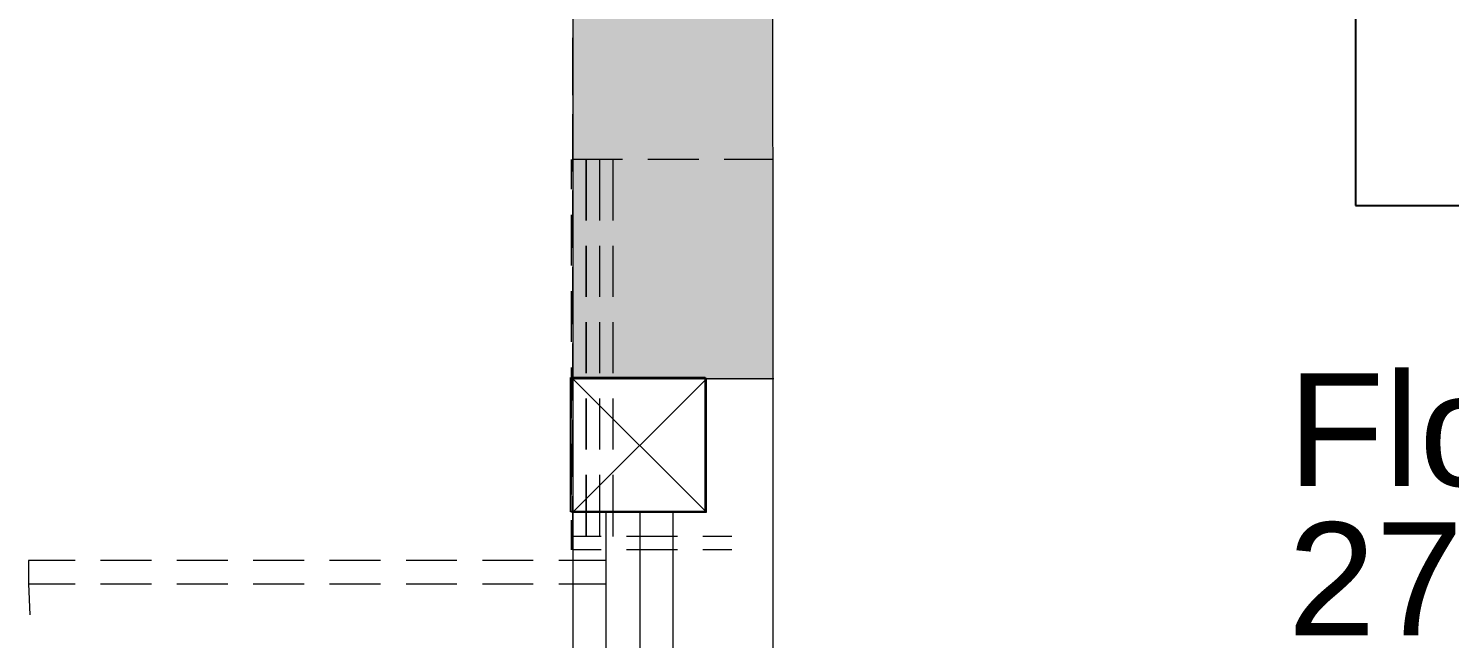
# Model space of a CAD drawing. Header units: millimetres. Extents: x -5841 to 140562, y 1006 to 102310.
# Drawn here: x 96868 to 98995, y 12655 to 13569 of the extents above; entities that cross this region are included whole.
import ezdxf

# ---------------------------------------------------------------- set-up
doc = ezdxf.new("R2010")
doc.units = ezdxf.units.MM
doc.header["$LTSCALE"] = 10
doc.layers.add('PDF18_0', color=7, linetype='Continuous')
doc.layers.add('PDF18_Text', color=7, linetype='Continuous')
doc.layers.add('PDF18_F-Furniture-01', color=7, linetype='Continuous', true_color=0xdd6e8a)
doc.layers.add('PDF18_KD - WALL - LOADBEARING', color=7, linetype='Continuous', true_color=0xc0ab87)
doc.styles.add('PDF ArialMT', font='arial.ttf')
picture_1 = doc.add_image_def('image16.png', size_in_pixel=(64, 64))

msp = doc.modelspace()

# ---------------------------------------------------------------- linework, layer by layer
at = {"layer": 'PDF18_0', "lineweight": 0}
for points in [[(97983.842, 8885.31421), (97982.78369, 14293.26061)], [(97683.28294, 14198.01302), (97683.28294, 12157.59802)], [(97883.30288, 12844.43896), (97683.28294, 13044.45889)], [(97983.842, 13044.45889), (97883.30288, 13044.45889), (97683.28294, 12844.43896)], [(97733.02335, 12244.37915), (97733.02335, 12844.43896)], [(97783.82206, 12244.37915), (97783.82206, 12844.43896)], [(97833.56247, 12244.37915), (97833.56247, 12844.43896)]]:
    msp.add_lwpolyline(points, dxfattribs=at)
at = {"layer": 'PDF18_0', "color": 0, "lineweight": 0, "true_color": 0x939598}
for points in [[(97683.28294, 13554.56264), (97683.28294, 13478.36457)], [(97683.28294, 13545.03789), (97683.28294, 13468.83982)], [(97683.28294, 13440.26554), (97683.28294, 13364.06747)], [(97683.28294, 13430.74078), (97683.28294, 13354.54271)], [(97703.39077, 13372.53392), (97703.39077, 13281.51956)], [(97683.28294, 13325.96843), (97683.28294, 13249.77036)], [(97683.28294, 13316.44367), (97683.28294, 13240.2456)], [(97703.39077, 13243.42052), (97703.39077, 13167.22245)], [(97683.28294, 13211.67133), (97683.28294, 13135.47326)], [(97683.28294, 13202.14657), (97683.28294, 13125.9485)], [(97703.39077, 13129.12342), (97703.39077, 13052.92535)], [(97683.28294, 13097.37422), (97683.28294, 13021.17615)], [(97683.28294, 13087.84946), (97683.28294, 13011.65139)], [(97703.39077, 13014.82631), (97703.39077, 12938.62824)], [(97683.28294, 12983.07712), (97683.28294, 12906.87905)], [(97683.28294, 12973.55236), (97683.28294, 12897.35429)], [(97703.39077, 12900.52921), (97703.39077, 12808.45654)]]:
    msp.add_lwpolyline(points, close=True, dxfattribs=at)
for points in [[(97681.16633, 13328.08505), (97681.16633, 13372.53392)], [(97757.3644, 13372.53392), (97683.28294, 13372.53392)], [(97723.49859, 13281.51956), (97723.49859, 13372.53392)], [(97743.60642, 13281.51956), (97743.60642, 13372.53392)], [(97871.66151, 13372.53392), (97795.46344, 13372.53392)], [(97982.78369, 13372.53392), (97909.76054, 13372.53392)], [(97681.16633, 13213.78794), (97681.16633, 13289.98601)], [(97723.49859, 13167.22245), (97723.49859, 13243.42052)], [(97743.60642, 13167.22245), (97743.60642, 13243.42052)], [(97681.16633, 13099.49083), (97681.16633, 13175.68891)], [(97723.49859, 13052.92535), (97723.49859, 13129.12342)], [(97743.60642, 13052.92535), (97743.60642, 13129.12342)], [(97681.16633, 12985.19373), (97681.16633, 13061.3918)], [(97723.49859, 12938.62824), (97723.49859, 13014.82631)], [(97743.60642, 12938.62824), (97743.60642, 13014.82631)], [(97681.16633, 12870.89662), (97681.16633, 12947.09469)], [(97723.49859, 12808.45654), (97723.49859, 12900.52921)], [(97743.60642, 12808.45654), (97743.60642, 12900.52921)], [(97725.61521, 12808.45654), (97683.28294, 12808.45654), (97683.28294, 12868.78001), (97683.28294, 12808.45654)], [(97725.61521, 12788.34871), (97683.28294, 12788.34871), (97683.28294, 12859.25525), (97683.28294, 12788.34871)], [(97681.16633, 12788.34871), (97681.16633, 12832.79759)], [(97839.91231, 12808.45654), (97763.71424, 12808.45654)], [(97921.40191, 12808.45654), (97878.01135, 12808.45654)], [(97839.91231, 12788.34871), (97763.71424, 12788.34871)], [(97921.40191, 12788.34871), (97878.01135, 12788.34871)], [(96938.23514, 12772.47412), (96868.38691, 12772.47412), (96868.38691, 12737.55), (96938.23514, 12737.55)], [(97052.53225, 12772.47412), (96976.33418, 12772.47412)], [(97166.82935, 12772.47412), (97090.63128, 12772.47412)], [(97281.12646, 12772.47412), (97204.92839, 12772.47412)], [(97395.42357, 12772.47412), (97319.2255, 12772.47412)], [(97509.72067, 12772.47412), (97433.5226, 12772.47412)], [(97624.01778, 12772.47412), (97547.81971, 12772.47412)], [(97662.11681, 12737.55), (97733.02335, 12737.55), (97733.02335, 12772.47412), (97662.11681, 12772.47412)], [(96868.38691, 12737.55), (96870.50352, 12690.98451)], [(96976.33418, 12737.55), (97052.53225, 12737.55)], [(97090.63128, 12737.55), (97166.82935, 12737.55)], [(97204.92839, 12737.55), (97281.12646, 12737.55)], [(97319.2255, 12737.55), (97395.42357, 12737.55)], [(97433.5226, 12737.55), (97509.72067, 12737.55)], [(97547.81971, 12737.55), (97624.01778, 12737.55)]]:
    msp.add_lwpolyline(points, dxfattribs=at)
at = {"layer": 'PDF18_0', "color": 1, "lineweight": 0}
msp.add_lwpolyline([(97683.28294, 13234.95407), (97683.28294, 13234.95407)], dxfattribs=at)
at = {"layer": 'PDF18_0', "lineweight": 0}
msp.add_lwpolyline([(97883.30288, 13044.45889), (97683.28294, 13044.45889), (97683.28294, 12844.43896), (97883.30288, 12844.43896)], close=True, dxfattribs=at)
at = {"layer": 'PDF18_F-Furniture-01', "lineweight": 25}
msp.add_lwpolyline([(98854.82828, 13303.744), (100354.44864, 13303.744), (100354.44864, 14293.26061), (98854.82828, 14293.26061)], close=True, dxfattribs=at)
at = {"layer": 'PDF18_KD - WALL - LOADBEARING', "color": 0, "true_color": 0xf26722, "transparency": 33554559}
for points in [[(97982.78369, 13771.51548), (97683.28294, 13771.51548), (97983.842, 13042.34228)], [(97683.28294, 13771.51548), (97983.842, 13042.34228), (97683.28294, 13042.34228)]]:
    msp.add_solid(points, dxfattribs=at)

# ---------------------------------------------------------------- texts
at = {"layer": 'PDF18_Text', "color": 1, "attachment_point": 4, "style": 'PDF ArialMT'}
for s, insert, char_height in [('Floor to ceiling estimated height', (98753.39988, 12942.64022), 168.9806551), ('2754mm', (98753.39988, 12743.66998), 168.980655)]:
    msp.add_mtext(s, dxfattribs=dict(at, insert=insert, char_height=char_height))

# ---------------------------------------------------------------- pictures from other files: only their frames are drawn
at = {"layer": 'PDF18_KD - WALL - LOADBEARING', "color": 0, "true_color": 0xf8d731}
image = msp.add_image(picture_1, insert=(97881.31654, 12844.97942), size_in_units=(201.08632, 201.08632), rotation=90, dxfattribs=at)
image.dxf.flags = 15

doc.saveas('drawing.dxf')
